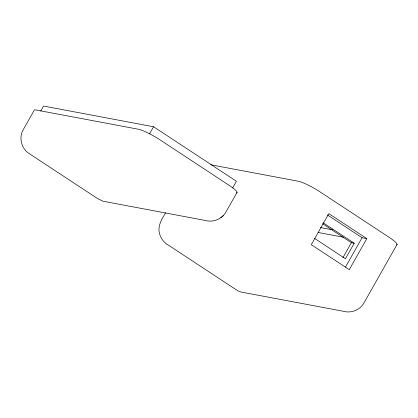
<?xml version="1.0" encoding="UTF-8"?>
<svg xmlns="http://www.w3.org/2000/svg" width="418" height="418" viewBox="0 0 418 418"><rect width="100%" height="100%" fill="white"/><g stroke="black" fill="none" stroke-linecap="round" stroke-linejoin="round"><path stroke-width="0.63" d="M40.718 111.047L43.54 106.057L153.568 126.753L236.416 181.245L232.648 187.896M149.492 133.959L153.568 126.753M165.674 212.799C161.756 219.022 157.34 226.112 159.524 233.793C160.784 237.753 163.025 241.52 166.505 243.903L235.543 289.313L238.14 290.891L241.081 292.036L343.518 311.3C351.402 313.552 360.379 309.822 364.177 302.543L397.1 244.352M237.079 192.327L226.101 211.722C222.339 218.995 213.29 222.695 205.447 220.485L103.006 201.215L97.467 198.493L28.434 153.087C21.234 148.082 18.758 137.506 23.126 129.888L34.098 110.493A18.037 2.727 29.5 0 1 36.042 109.986L138.478 129.256A18.037 2.727 29.5 0 1 159.875 139.769L228.912 185.174A18.037 2.727 29.5 0 1 236.625 192.891M342.922 257.645L351.392 242.686L354.234 243.219L345.456 258.737L314.388 238.302M345.477 267.071L362.077 237.732L366.821 238.621L349.26 269.657L311.29 244.682L328.846 213.645L366.821 238.621M220.829 217.658L223.343 215.615M210.792 164.786L298.504 181.281A18.037 2.727 29.5 0 1 319.901 191.794L388.939 237.199A18.037 2.727 29.5 0 1 396.651 244.917M320.402 227.554L332.556 229.837M318.056 232.455L343.664 237.272M327.362 214.894L362.077 237.732M323.166 222.784L354.234 243.219M322.503 223.682L351.392 242.686"/></g></svg>
